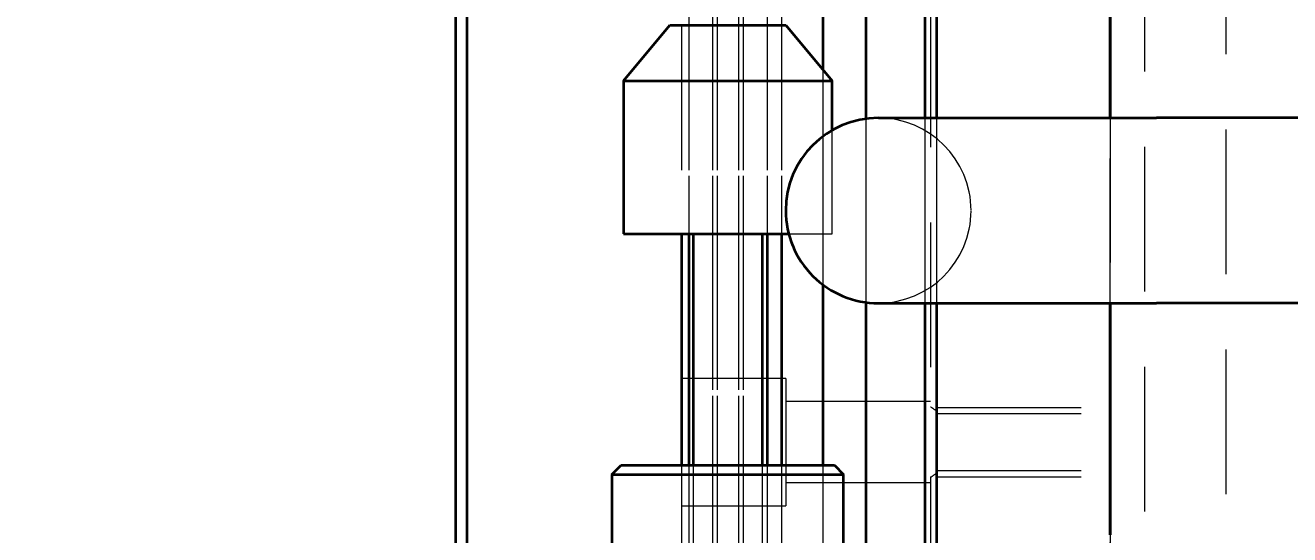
# Model space of a CAD drawing. Header units: millimetres. Extents: x -10155 to 20189, y -25550 to -22580.
# Drawn here: x -8042.1 to -7932.9, y -23773 to -23729 of the extents above; entities that cross this region are included whole.
import ezdxf

# ---------------------------------------------------------------- set-up
doc = ezdxf.new("R2010")
doc.units = ezdxf.units.MM
doc.linetypes.add('HIDDEN-HOKUTO', pattern=[3.8, 2.5, -1.3])
doc.layers.add('AM_HID', color=1, linetype='HIDDEN-HOKUTO', lineweight=25)
doc.layers.add('word_dim', color=253, linetype='Continuous')
doc.styles.get("Standard").update_dxf_attribs({"font": 'romans.shx', "bigfont": 'bigfont.shx'})
doc.dimstyles.new('RS-1-5', dxfattribs={"dimscale": 5, "dimtxt": 3.5, "dimasz": 3, "dimexe": 1, "dimexo": 0, "dimgap": 1, "dimtad": 3, "dimdsep": 46, "dimtxsty": 'Standard', "dimblk1": 'OPEN', "dimblk2": 'OPEN', "dimsah": 1, "dimcen": 0, "dimclrd": 256, "dimclre": 256, "dimclrt": 3, "dimadec": 0, "dimazin": 0, "dimtfac": 1, "dimtmove": 0, "dimatfit": 3, "dimldrblk": 'OPEN', "dimfxl": 0, "dimtolj": 1, "dimtzin": 0, "dimarcsym": 0})

# ---------------------------------------------------------------- blocks, each defined once
blk = doc.blocks.new('_Open')
at = {"color": 0, "lineweight": -2}
for p, q in [((-1, 0.1667), (0, 0)), ((-1, -0.1667), (0, 0)), ((0, 0), (-1, 0))]:
    blk.add_line(p, q, dxfattribs=at)
blk = doc.blocks.new('*D756')
at = {"layer": 'DEFPOINTS', "color": 0, "ltscale": 2}
for p in [(-8113.45, -22930), (-8466.55, -23986), (-7767.44, -23986)]:
    blk.add_point(p, dxfattribs=at)
at = {"layer": 'word_dim', "lineweight": -2, "ltscale": 2}
for p, q in [((-8113.45, -22930), (-8471.55, -22930)), ((-8466.55, -22945), (-8466.55, -23971)), ((-7767.44, -23986), (-8471.55, -23986))]:
    blk.add_line(p, q, dxfattribs=at)
at = {"layer": 'word_dim', "lineweight": -2, "ltscale": 2, "xscale": 15, "yscale": 15, "zscale": 15}
for p, rotation in [((-8466.55, -22930), 90), ((-8466.55, -23986), 270)]:
    blk.add_blockref('_Open', p, dxfattribs=dict(at, rotation=rotation))
at = {"layer": 'word_dim', "color": 3, "ltscale": 2, "insert": (-8480.3, -23458), "char_height": 17.5, "attachment_point": 5, "rotation": 90}
blk.add_mtext('\\A1;1056', dxfattribs=at)

msp = doc.modelspace()

# ---------------------------------------------------------------- linework, layer by layer
at = {"color": 7, "lineweight": 35}
for p, q in [((-7964.438, -23285.004), (-7964.438, -23737.004)), ((-7963.438, -23285.004), (-7963.438, -23737.004)), ((-7948.438, -23737.004), (-7948.438, -23285.004)), ((-7948.438, -23285.004), (-7948.438, -23737.004)), ((-7969.538, -23335.263), (-7969.538, -23737.079)), ((-7973.238, -23353.854), (-7973.238, -23732.851)), ((-8004.944, -23355.504), (-8004.944, -23849.004)), ((-8003.944, -23849.004), (-8003.944, -23355.504)), ((-7968.444, -23737.004), (-7944.444, -23737.004)), ((-7985.438, -23747.004), (-7985.438, -23767.004)), ((-7984.812, -23747.004), (-7984.812, -23767.004)), ((-7984.444, -23747.004), (-7984.444, -23767.004)), ((-7978.051, -23747.004), (-7978.051, -23767.004)), ((-7976.817, -23747.004), (-7976.817, -23767.004)), ((-7969.538, -23752.929), (-7969.538, -23793.204)), ((-7968.444, -23753.004), (-7944.444, -23753.004)), ((-7968.444, -23753.004), (-7944.444, -23753.004)), ((-7964.438, -23753.004), (-7964.438, -23795.004)), ((-7963.438, -23753.004), (-7963.438, -23795.004)), ((-7948.438, -23773.004), (-7948.438, -23753.004)), ((-7948.438, -23753.004), (-7948.438, -23773.004)), ((-7991.444, -23767.804), (-7991.444, -23793.204)), ((-7971.444, -23793.204), (-7971.444, -23767.804))]:
    msp.add_line(p, q, dxfattribs=at)
at = {"color": 7, "lineweight": 35, "ltscale": 0.156205}
for p, q in [((-7990.444, -23733.804), (-7986.444, -23729.004)), ((-7976.444, -23729.004), (-7972.444, -23733.804))]:
    msp.add_line(p, q, dxfattribs=at)
at = {"color": 7, "lineweight": 35, "ltscale": 0.124994}
msp.add_line((-7986.444, -23729.004), (-7981.444, -23729.004), dxfattribs=at)
at = {"color": 7, "lineweight": 35, "ltscale": 0.125006}
msp.add_line((-7981.444, -23729.004), (-7976.444, -23729.004), dxfattribs=at)
at = {"color": 7, "lineweight": 35, "ltscale": 0.224994}
for p, q in [((-7990.444, -23733.804), (-7981.444, -23733.804)), ((-7990.444, -23747.004), (-7981.444, -23747.004))]:
    msp.add_line(p, q, dxfattribs=at)
at = {"color": 7, "lineweight": 35, "ltscale": 0.33}
msp.add_line((-7990.444, -23733.804), (-7990.444, -23747.004), dxfattribs=at)
at = {"color": 7, "lineweight": 35, "ltscale": 0.225006}
msp.add_line((-7981.444, -23733.804), (-7972.444, -23733.804), dxfattribs=at)
at = {"color": 7, "lineweight": 35, "ltscale": 0.106789}
msp.add_line((-7972.444, -23738.075), (-7972.444, -23733.804), dxfattribs=at)
at = {"color": 7, "lineweight": 35, "ltscale": 0.499286}
for p, q in [((-7924.472, -23737.004), (-7944.444, -23737.004)), ((-7924.472, -23753.004), (-7944.444, -23753.004))]:
    msp.add_line(p, q, dxfattribs=at)
at = {"color": 7, "lineweight": 35, "ltscale": 0.131354}
msp.add_line((-7981.444, -23747.004), (-7976.19, -23747.004), dxfattribs=at)
at = {"color": 7, "lineweight": 35, "ltscale": 0.5}
msp.add_line((-7978.444, -23767.004), (-7978.444, -23747.004), dxfattribs=at)
at = {"color": 7, "lineweight": 35, "ltscale": 0.38989}
msp.add_line((-7973.238, -23751.408), (-7973.238, -23767.004), dxfattribs=at)
at = {"color": 7, "lineweight": 35, "ltscale": 0.4}
msp.add_line((-7928.444, -23753.004), (-7944.444, -23753.004), dxfattribs=at)
at = {"color": 7, "lineweight": 35, "ltscale": 0.028285}
for p, q in [((-7991.444, -23767.804), (-7990.644, -23767.004)), ((-7972.244, -23767.004), (-7971.444, -23767.804))]:
    msp.add_line(p, q, dxfattribs=at)
at = {"color": 7, "lineweight": 35, "ltscale": 0.229993}
msp.add_line((-7990.644, -23767.004), (-7981.444, -23767.004), dxfattribs=at)
at = {"color": 7, "lineweight": 35, "ltscale": 0.230005}
msp.add_line((-7981.444, -23767.004), (-7972.244, -23767.004), dxfattribs=at)
at = {"color": 7, "lineweight": 35, "ltscale": 0.249994}
msp.add_line((-7991.444, -23767.804), (-7981.444, -23767.804), dxfattribs=at)
at = {"color": 7, "lineweight": 35, "ltscale": 0.250006}
msp.add_line((-7981.444, -23767.804), (-7971.444, -23767.804), dxfattribs=at)
at = {"color": 7, "lineweight": 35}
for start, end in [(90, 179.99999), (179.99999, 270)]:
    msp.add_arc((-7968.444, -23745.004), 8, start, end, dxfattribs=at)
at = {"layer": 'AM_HID', "color": 1, "lineweight": 13, "ltscale": 5}
for p, q in [((-7984.812, -23020.004), (-7984.812, -23850.004)), ((-7984.812, -23020.004), (-7984.812, -23850.004)), ((-7984.812, -23020.004), (-7984.812, -23850.004)), ((-7982.769, -23020.004), (-7982.769, -23850.004)), ((-7982.769, -23020.004), (-7982.769, -23850.004)), ((-7982.769, -23020.004), (-7982.769, -23850.004)), ((-7982.348, -23020.004), (-7982.348, -23850.004)), ((-7982.348, -23020.004), (-7982.348, -23850.004)), ((-7982.348, -23020.004), (-7982.348, -23850.004)), ((-7980.517, -23020.004), (-7980.517, -23850.004)), ((-7980.517, -23020.004), (-7980.517, -23850.004)), ((-7980.517, -23020.004), (-7980.517, -23850.004)), ((-7980.109, -23020.004), (-7980.109, -23850.004)), ((-7980.109, -23020.004), (-7980.109, -23850.004)), ((-7980.109, -23020.004), (-7980.109, -23850.004)), ((-7978.051, -23020.004), (-7978.051, -23850.004)), ((-7978.051, -23020.004), (-7978.051, -23850.004)), ((-7978.051, -23020.004), (-7978.051, -23850.004)), ((-7976.817, -23020.004), (-7976.817, -23850.004)), ((-7976.817, -23020.004), (-7976.817, -23850.004)), ((-7976.817, -23020.004), (-7976.817, -23850.004)), ((-7973.238, -23020.004), (-7973.238, -23850.004)), ((-7973.238, -23020.004), (-7973.238, -23850.004)), ((-7973.238, -23020.004), (-7973.238, -23850.004)), ((-7969.538, -23020.004), (-7969.538, -23850.004)), ((-7969.538, -23020.004), (-7969.538, -23850.004)), ((-7969.538, -23020.004), (-7969.538, -23850.004)), ((-7964.438, -23020.004), (-7964.438, -23850.004)), ((-7964.438, -23020.004), (-7964.438, -23850.004)), ((-7964.438, -23020.004), (-7964.438, -23850.004)), ((-7945.438, -23847.004), (-7945.438, -23023.004)), ((-7938.444, -23092.004), (-7938.444, -23783.004)), ((-7963.438, -23331.499), (-7963.438, -23850.004)), ((-7963.938, -23708.035), (-7963.938, -23761.973)), ((-7990.444, -23733.804), (-7986.444, -23729.004)), ((-7985.438, -23729.004), (-7985.438, -23747.004)), ((-7984.812, -23729.004), (-7984.812, -23747.004)), ((-7982.769, -23729.004), (-7982.769, -23850.004)), ((-7982.348, -23729.004), (-7982.348, -23850.004)), ((-7980.517, -23729.004), (-7980.517, -23850.004)), ((-7980.109, -23729.004), (-7980.109, -23850.004)), ((-7978.051, -23729.004), (-7978.051, -23747.004)), ((-7976.817, -23729.004), (-7976.817, -23747.004)), ((-7976.444, -23729.004), (-7972.444, -23733.804)), ((-7973.238, -23732.851), (-7973.238, -23751.408)), ((-7990.444, -23733.804), (-7981.443, -23733.804)), ((-7990.444, -23733.804), (-7981.443, -23733.804)), ((-7990.444, -23733.804), (-7981.444, -23733.804)), ((-7990.444, -23733.804), (-7990.444, -23747.004)), ((-7981.444, -23733.804), (-7972.444, -23733.804)), ((-7981.443, -23733.804), (-7972.444, -23733.804)), ((-7981.443, -23733.804), (-7972.444, -23733.804)), ((-7972.444, -23747.004), (-7972.444, -23733.804)), ((-7969.538, -23737.079), (-7969.538, -23752.929)), ((-7968.444, -23737.004), (-7944.444, -23737.004)), ((-7968.444, -23737.004), (-7944.444, -23737.004)), ((-7968.444, -23737.004), (-7944.444, -23737.004)), ((-7964.438, -23737.004), (-7964.438, -23753.004)), ((-7963.438, -23737.004), (-7963.438, -23753.004)), ((-7948.438, -23753.004), (-7948.438, -23737.004)), ((-7948.438, -23737.004), (-7948.438, -23753.004)), ((-7924.472, -23737.004), (-7944.444, -23737.004)), ((-7924.472, -23737.004), (-7944.444, -23737.004)), ((-7924.472, -23737.004), (-7944.444, -23737.004)), ((-7972.444, -23747.004), (-7972.444, -23738.075)), ((-7984.444, -23747.004), (-7984.444, -23817.504)), ((-7978.444, -23817.504), (-7978.444, -23747.004)), ((-7976.19, -23747.004), (-7972.444, -23747.004)), ((-7968.444, -23753.004), (-7944.444, -23753.004)), ((-7968.444, -23753.004), (-7944.444, -23753.004)), ((-7924.472, -23753.004), (-7944.444, -23753.004)), ((-7924.472, -23753.004), (-7944.444, -23753.004)), ((-7976.438, -23759.504), (-7985.438, -23759.504)), ((-7976.438, -23759.504), (-7985.438, -23759.504)), ((-7976.438, -23759.504), (-7976.438, -23770.504)), ((-7963.938, -23761.504), (-7976.438, -23761.504)), ((-7963.938, -23761.504), (-7976.438, -23761.504)), ((-7963.438, -23762.004), (-7948.438, -23762.004)), ((-7963.438, -23762.004), (-7948.438, -23762.004)), ((-7963.438, -23762.545), (-7948.438, -23762.545)), ((-7963.438, -23762.545), (-7948.438, -23762.545)), ((-7991.444, -23767.804), (-7990.644, -23767.004)), ((-7985.438, -23767.004), (-7985.438, -23850.004)), ((-7984.812, -23767.004), (-7984.812, -23850.004)), ((-7984.444, -23767.004), (-7984.444, -23868.004)), ((-7984.444, -23767.004), (-7984.444, -23817.504)), ((-7984.444, -23767.004), (-7984.444, -23868.004)), ((-7978.444, -23868.004), (-7978.444, -23767.004)), ((-7978.444, -23817.504), (-7978.444, -23767.004)), ((-7978.444, -23868.004), (-7978.444, -23767.004)), ((-7978.051, -23767.004), (-7978.051, -23850.004)), ((-7976.817, -23767.004), (-7976.817, -23850.004)), ((-7973.238, -23767.004), (-7973.238, -23850.004)), ((-7972.244, -23767.004), (-7971.444, -23767.804)), ((-7991.444, -23767.804), (-7981.443, -23767.804)), ((-7991.444, -23767.804), (-7981.443, -23767.804)), ((-7991.444, -23767.804), (-7981.444, -23767.804)), ((-7991.444, -23767.804), (-7991.444, -23867.204)), ((-7981.444, -23767.804), (-7971.444, -23767.804)), ((-7981.443, -23767.804), (-7971.444, -23767.804)), ((-7981.443, -23767.804), (-7971.444, -23767.804)), ((-7971.444, -23852.003), (-7971.444, -23767.804)), ((-7963.938, -23768.035), (-7963.938, -23821.973)), ((-7963.438, -23767.462), (-7948.438, -23767.462)), ((-7963.438, -23767.462), (-7948.438, -23767.462)), ((-7963.438, -23768.004), (-7948.438, -23768.004)), ((-7963.438, -23768.004), (-7948.438, -23768.004)), ((-7976.438, -23768.504), (-7963.938, -23768.504)), ((-7976.438, -23768.504), (-7963.938, -23768.504)), ((-7985.438, -23770.504), (-7976.438, -23770.504)), ((-7985.438, -23770.504), (-7976.438, -23770.504)), ((-7948.438, -23786.175), (-7948.438, -23773.004)), ((-7948.438, -23773.004), (-7948.438, -23786.175))]:
    msp.add_line(p, q, dxfattribs=at)
for centre, radius, start, end in [((-7968.444, -23745.004), 8, 90, 179.99999), ((-7968.444, -23745.004), 8, 0, 90), ((-7968.444, -23745.004), 8, 0, 90), ((-7968.444, -23745.004), 8, 179.99999, 270), ((-7968.444, -23745.004), 8, 270, 0), ((-7968.444, -23745.004), 8, 270, 0), ((-7965.688, -23765.004), 3.5, 49.99488, 59.99991), ((-7965.688, -23765.004), 3.5, 49.99488, 59.99993), ((-7965.688, -23765.004), 3.5, 49.99488, 59.99991), ((-7965.688, -23765.004), 3.5, 49.99488, 59.99993), ((-7965.688, -23765.004), 3.5, 300.00008, 310.00513), ((-7965.688, -23765.004), 3.5, 300.00009, 310.00512), ((-7965.688, -23765.004), 3.5, 300.00008, 310.00513), ((-7965.688, -23765.004), 3.5, 300.00009, 310.00512)]:
    msp.add_arc(centre, radius, start, end, dxfattribs=at)

# ---------------------------------------------------------------- dimensions: what is measured, and where the dimension line sits
at = {"layer": 'word_dim', "ltscale": 2}
dim = msp.add_linear_dim(base=(-8466.547, -23986.004), p1=(-8113.446, -22930.004), p2=(-7767.444, -23986.004), angle=90, dimstyle='RS-1-5', dxfattribs=at)
dim.commit()
dim.dimension.update_dxf_attribs({"geometry": '*D756', "text_midpoint": (-8480.297, -23458.004)})

doc.saveas('drawing.dxf')
